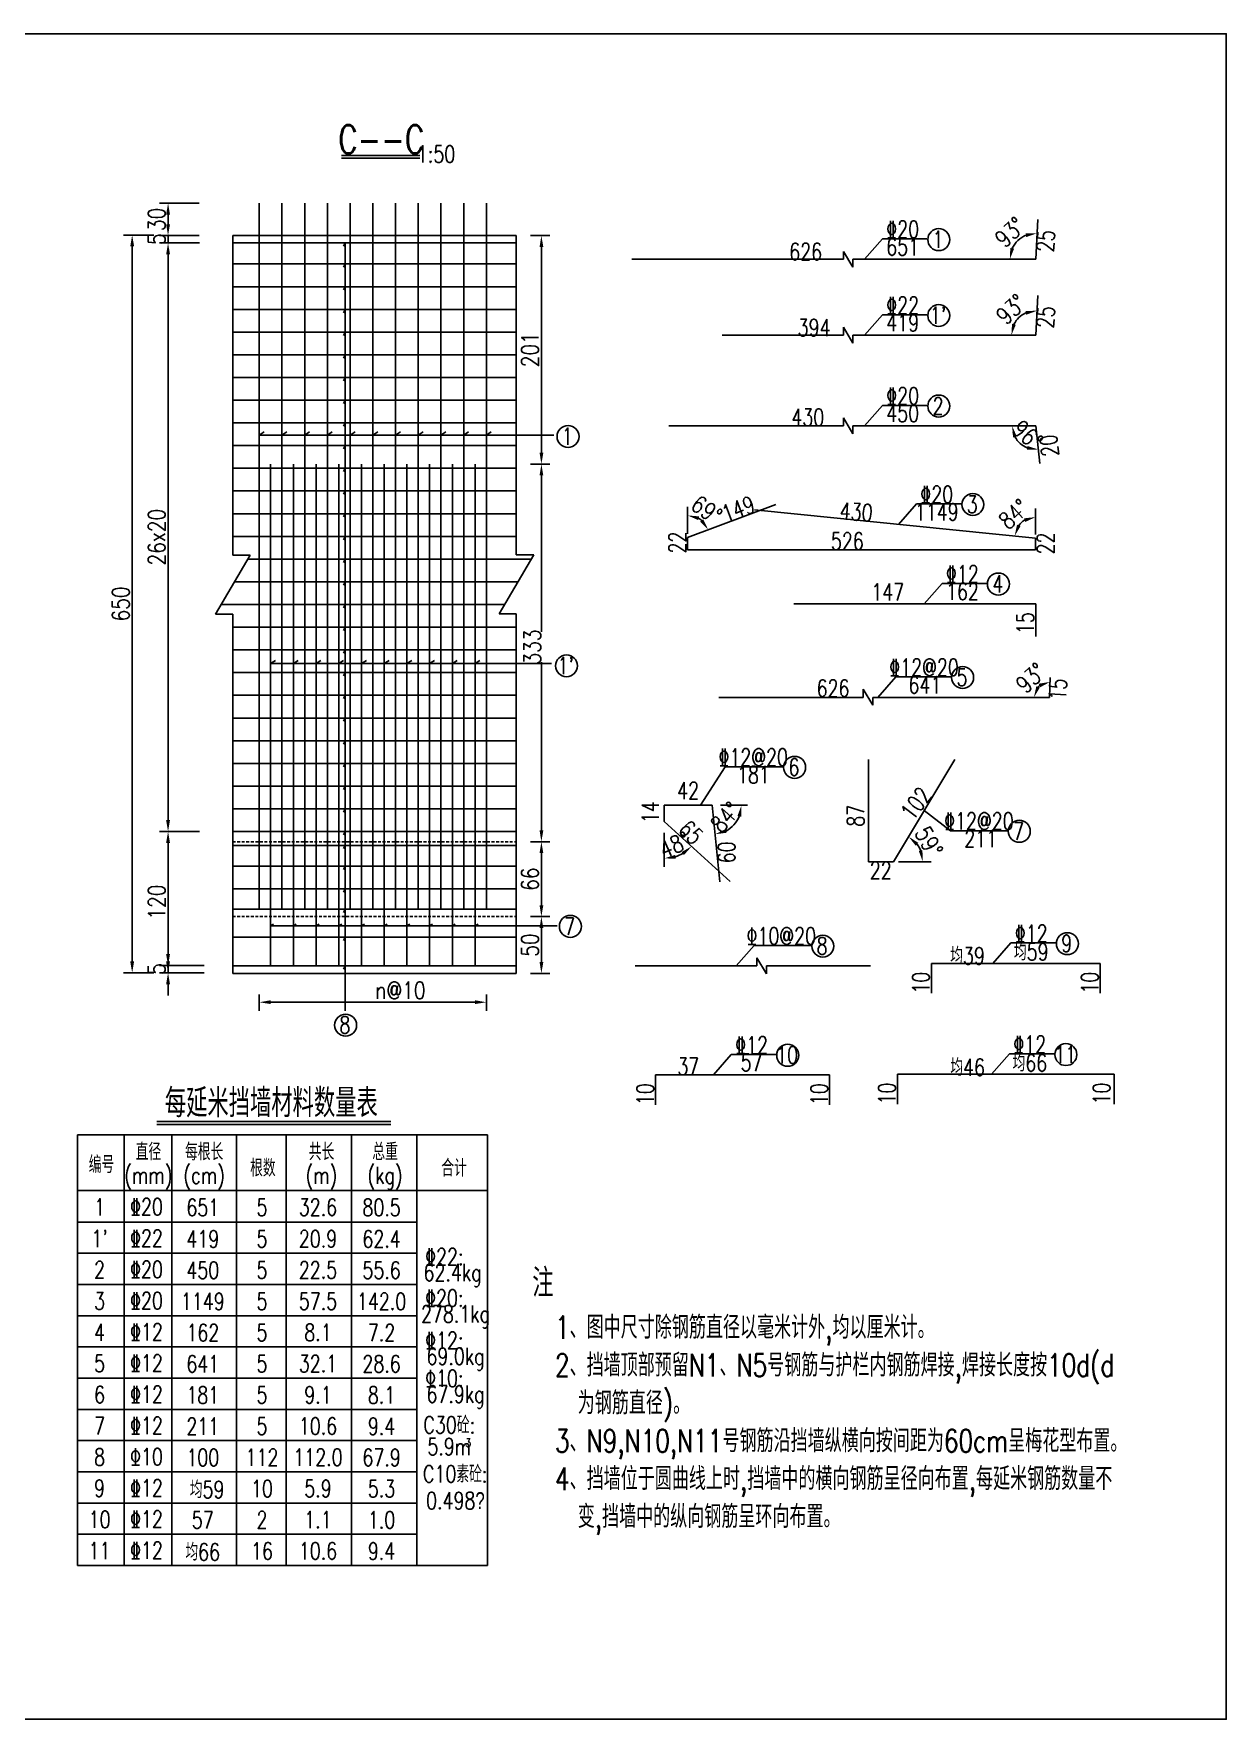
# Model space of a CAD drawing. Header units: millimetres. Extents: x 2923 to 12523, y -1268 to 4624.
# Drawn here: x 6473 to 7523, y -10 to 1475 of the extents above; entities that cross this region are included whole.
import ezdxf
from ezdxf.enums import TextEntityAlignment as Align

# ---------------------------------------------------------------- set-up
doc = ezdxf.new("R2010")
doc.units = ezdxf.units.MM
doc.linetypes.add('DASHED', pattern=[4, 2.5, -1.5])
for name, color, linetype in [('lk', 7, 'Continuous'), ('文字', 7, 'Continuous'), ('标注', 4, 'Continuous'), ('钢筋', 6, 'Continuous')]:
    doc.layers.add(name, color=color, linetype=linetype)
doc.styles.add('XGhz', font='simplex1.shx', dxfattribs={"width": 0.8, "bigfont": 'hztxt.shx'})
doc.styles.add('XGsz', font='simplex1.shx', dxfattribs={"width": 0.8, "bigfont": 'hztxt.shx'})
doc.styles.add('数字', font='simplex1.shx', dxfattribs={"width": 0.8, "bigfont": 'hztxt.shx'})
doc.styles.add('汉字', font='simplex1.shx', dxfattribs={"width": 0.8, "bigfont": 'hztxt.shx'})
doc.styles.add('钢筋', font='simplex1.shx', dxfattribs={"width": 0.8, "height": 2.2, "bigfont": 'hztxt.shx'})
doc.dimstyles.new('STANDARD50', dxfattribs={"dimscale": 5, "dimtxt": 3, "dimasz": 2, "dimexe": 1.5, "dimexo": 2.5, "dimgap": 0.5, "dimtad": 1, "dimdec": 0, "dimrnd": 0.1, "dimzin": 0, "dimdsep": 46, "dimtxsty": 'XGsz', "dimcen": 0.09, "dimdle": 1, "dimclrd": 256, "dimclre": 256, "dimclrt": 256, "dimadec": 0, "dimazin": 0, "dimtfac": 1, "dimtdec": 0, "dimtix": 1, "dimtmove": 2, "dimatfit": 3, "dimfxl": 0, "dimtolj": 1, "dimtzin": 0, "dimlwd": -1, "dimlwe": -1, "dimarcsym": 0})

# ---------------------------------------------------------------- blocks, each defined once
blk = doc.blocks.new('*D44')
at = {"layer": 'DEFPOINTS', "color": 0}
for p in [(6671.8, 640.5), (6871.8, 640.5), (6871.8, 621.3)]:
    blk.add_point(p, dxfattribs=at)
at = {"layer": '文字'}
for p, q in [((6671.8, 628), (6671.8, 613.8)), ((6871.8, 628), (6871.8, 613.8)), ((6681.8, 621.3), (6861.8, 621.3))]:
    blk.add_line(p, q, dxfattribs=at)
for points in [[(6681.8, 623), (6681.8, 619.7), (6671.8, 621.3)], [(6861.8, 623), (6861.8, 619.7), (6871.8, 621.3)]]:
    blk.add_solid(points, dxfattribs=at)
at = {"layer": '文字', "insert": (6796.1, 631.8), "char_height": 15, "attachment_point": 5, "style": 'XGsz'}
blk.add_mtext('\\A1;n@10', dxfattribs=at)
blk = doc.blocks.new('*D83')
at = {"layer": 'DEFPOINTS', "color": 0}
for p in [(6559.9, 1297.2), (6591.5, 1297.2), (6591.5, 647.2)]:
    blk.add_point(p, dxfattribs=at)
at = {"layer": '标注'}
for p, q in [((6579, 1297.2), (6552.4, 1297.2)), ((6559.9, 657.2), (6559.9, 1287.2)), ((6579, 647.2), (6552.4, 647.2))]:
    blk.add_line(p, q, dxfattribs=at)
for points in [[(6558.2, 1287.2), (6561.6, 1287.2), (6559.9, 1297.2)], [(6558.2, 657.2), (6561.6, 657.2), (6559.9, 647.2)]]:
    blk.add_solid(points, dxfattribs=at)
at = {"layer": '标注', "insert": (6549.9, 972.2), "char_height": 15, "attachment_point": 5, "rotation": 90, "style": 'XGsz'}
blk.add_mtext('\\A1;650', dxfattribs=at)
blk = doc.blocks.new('*D84')
at = {"layer": 'DEFPOINTS', "color": 0}
for p in [(7032.3, 1129.1), (7355.6, 1129.1), (7355.6, 1129.1), (7337.9, 1118), (7359, 1096)]:
    blk.add_point(p, dxfattribs=at)
at = {"layer": '文字'}
blk.add_arc((7355.6, 1129.1), 20.8, 207.753, 248.247, dxfattribs=at)
for points in [[(7335.5, 1118.9), (7338.7, 1119.7), (7334.7, 1129.1)], [(7348.1, 1111.3), (7347.6, 1108), (7357.8, 1108.3)]]:
    blk.add_solid(points, dxfattribs=at)
at = {"layer": '文字', "insert": (7348.3, 1121), "char_height": 15, "attachment_point": 5, "rotation": 318, "style": 'XGsz'}
blk.add_mtext('\\A1;96°', dxfattribs=at)
blk = doc.blocks.new('*D85')
at = {"layer": 'DEFPOINTS', "color": 0}
for p in [(7107.8, 1055), (7346.6, 1046.5), (7355.3, 1030.2), (7355.3, 1030.2), (7355.3, 1020)]:
    blk.add_point(p, dxfattribs=at)
at = {"layer": '文字'}
blk.add_line((7355.3, 1042.7), (7355.3, 1056.2), dxfattribs=at)
blk.add_arc((7355.3, 1030.2), 18.5, 121.4088, 142.8806, dxfattribs=at)
for points in [[(7342.1, 1040.8), (7339, 1042), (7336.9, 1032.1)], [(7345.2, 1047.6), (7346.1, 1044.4), (7355.3, 1048.7)]]:
    blk.add_solid(points, dxfattribs=at)
at = {"layer": '文字', "insert": (7336.2, 1051.3), "char_height": 15, "attachment_point": 5, "rotation": 42.1447, "style": 'XGsz'}
blk.add_mtext('\\A1;84°', dxfattribs=at)
blk = doc.blocks.new('*D86')
at = {"layer": 'DEFPOINTS', "color": 0}
for p in [(7357.3, 1310.9), (7344.7, 1296.1), (6999.9, 1275.8), (7314.1, 1275.8), (7355.6, 1275.8)]:
    blk.add_point(p, dxfattribs=at)
at = {"layer": '文字'}
blk.add_line((7326.6, 1275.8), (7340.1, 1275.8), dxfattribs=at)
blk.add_arc((7355.6, 1275.8), 23, 112.2579, 154.8762, dxfattribs=at)
for points in [[(7346.6, 1298.7), (7347.1, 1295.4), (7356.7, 1298.8)], [(7336.4, 1285.2), (7333.1, 1285.9), (7332.6, 1275.8)]]:
    blk.add_solid(points, dxfattribs=at)
at = {"layer": '文字', "insert": (7332.8, 1299.7), "char_height": 15, "attachment_point": 5, "rotation": 43.567, "style": 'XGsz'}
blk.add_mtext('\\A1;93°', dxfattribs=at)
blk = doc.blocks.new('*D87')
at = {"layer": 'DEFPOINTS', "color": 0}
for p in [(7357.3, 1244), (7345.4, 1227.9), (7079.4, 1208.9), (7313.3, 1208.9), (7355.6, 1208.9)]:
    blk.add_point(p, dxfattribs=at)
at = {"layer": '文字'}
blk.add_line((7325.8, 1208.9), (7341.5, 1208.9), dxfattribs=at)
blk.add_arc((7355.6, 1208.9), 21.6, 113.8742, 153.2599, dxfattribs=at)
for points in [[(7337.9, 1218.2), (7334.6, 1219), (7334, 1208.9)], [(7346.5, 1230.3), (7347.1, 1227), (7356.7, 1230.5)]]:
    blk.add_solid(points, dxfattribs=at)
at = {"layer": '文字', "insert": (7333.8, 1231.8), "char_height": 15, "attachment_point": 5, "rotation": 43.567, "style": 'XGsz'}
blk.add_mtext('\\A1;93°', dxfattribs=at)
blk = doc.blocks.new('*D88')
at = {"layer": 'DEFPOINTS', "color": 0}
for p in [(7368.3, 907.5), (7361.1, 901.9), (7076.4, 889.9), (7329.2, 889.9), (7367.5, 889.9)]:
    blk.add_point(p, dxfattribs=at)
at = {"layer": '文字'}
blk.add_line((7341.7, 889.9), (7361.4, 889.9), dxfattribs=at)
blk.add_arc((7367.5, 889.9), 13.6, 130.258, 136.8761, dxfattribs=at)
for points in [[(7359.1, 898.6), (7356, 899.8), (7353.9, 889.9)], [(7358.1, 901.9), (7359.2, 898.7), (7368.1, 903.5)]]:
    blk.add_solid(points, dxfattribs=at)
at = {"layer": '文字', "insert": (7351.2, 907), "char_height": 15, "attachment_point": 5, "rotation": 43.567, "style": 'XGsz'}
blk.add_mtext('\\A1;93°', dxfattribs=at)
blk = doc.blocks.new('*D89')
at = {"layer": 'DEFPOINTS', "color": 0}
for p in [(7126.6, 1059.9), (7063, 1044.2), (7048.9, 1030.8), (7048.9, 1030.8), (7048.9, 1020)]:
    blk.add_point(p, dxfattribs=at)
at = {"layer": '文字'}
blk.add_line((7048.9, 1043.3), (7048.9, 1057.7), dxfattribs=at)
blk.add_arc((7048.9, 1030.8), 19.5, 50.3363, 60.2428, dxfattribs=at)
for points in [[(7058.2, 1046.1), (7059, 1049.3), (7048.9, 1050.2)], [(7062.7, 1046.7), (7060, 1044.8), (7067.1, 1037.6)]]:
    blk.add_solid(points, dxfattribs=at)
at = {"layer": '文字', "insert": (7065.7, 1055), "char_height": 15, "attachment_point": 5, "rotation": 325.2895, "style": 'XGsz'}
blk.add_mtext('\\A1;69°', dxfattribs=at)
blk = doc.blocks.new('*D90')
at = {"layer": 'DEFPOINTS', "color": 0}
for p in [(7284.3, 835.1), (7208.1, 745.1), (7230.3, 745.1), (7230.3, 745.1), (7254.5, 753.7)]:
    blk.add_point(p, dxfattribs=at)
at = {"layer": '文字'}
blk.add_line((7242.8, 745.1), (7263.5, 745.1), dxfattribs=at)
blk.add_arc((7230.3, 745.1), 25.8, 22.3847, 36.6516, dxfattribs=at)
for points in [[(7249.8, 759.2), (7252.1, 761.7), (7243.5, 767.2)], [(7255.7, 755.2), (7252.5, 754.6), (7256, 745.1)]]:
    blk.add_solid(points, dxfattribs=at)
at = {"layer": '文字', "insert": (7261.4, 762.7), "char_height": 15, "attachment_point": 5, "rotation": 299.5181, "style": 'XGsz'}
blk.add_mtext('\\A1;59°', dxfattribs=at)
blk = doc.blocks.new('*D235')
at = {"layer": 'DEFPOINTS', "color": 0}
for p in [(6631.7, 1290.2), (6591.5, 771.7), (6631.7, 771.7)]:
    blk.add_point(p, dxfattribs=at)
at = {"layer": '标注'}
for p, q in [((6619.2, 1290.2), (6584, 1290.2)), ((6591.5, 1280.2), (6591.5, 781.7)), ((6619.2, 771.7), (6584, 771.7))]:
    blk.add_line(p, q, dxfattribs=at)
for points in [[(6589.8, 1280.2), (6593.2, 1280.2), (6591.5, 1290.2)], [(6589.8, 781.7), (6593.2, 781.7), (6591.5, 771.7)]]:
    blk.add_solid(points, dxfattribs=at)
at = {"layer": '标注', "insert": (6581.5, 1031), "char_height": 15, "attachment_point": 5, "rotation": 90, "style": 'XGsz'}
blk.add_mtext('\\A1;26x20', dxfattribs=at)
blk = doc.blocks.new('*D236')
at = {"layer": 'DEFPOINTS', "color": 0}
for p in [(6591.5, 771.7), (6631.7, 771.7), (6635.9, 647.2)]:
    blk.add_point(p, dxfattribs=at)
at = {"layer": '标注'}
for p, q in [((6619.2, 771.7), (6584, 771.7)), ((6591.5, 657.2), (6591.5, 761.7)), ((6623.4, 647.2), (6584, 647.2))]:
    blk.add_line(p, q, dxfattribs=at)
for points in [[(6589.8, 761.7), (6593.2, 761.7), (6591.5, 771.7)], [(6589.8, 657.2), (6593.2, 657.2), (6591.5, 647.2)]]:
    blk.add_solid(points, dxfattribs=at)
at = {"layer": '标注', "insert": (6581.5, 709.5), "char_height": 15, "attachment_point": 5, "rotation": 90, "style": 'XGsz'}
blk.add_mtext('\\A1;120', dxfattribs=at)
blk = doc.blocks.new('*D232')
at = {"layer": 'DEFPOINTS', "color": 0}
for p in [(6591.5, 653.7), (6635.9, 653.7), (6635.9, 647.2)]:
    blk.add_point(p, dxfattribs=at)
at = {"layer": '标注'}
for p, q in [((6591.5, 663.7), (6591.5, 673.7)), ((6623.4, 653.7), (6584, 653.7)), ((6591.5, 647.2), (6591.5, 653.7)), ((6623.4, 647.2), (6584, 647.2)), ((6591.5, 637.2), (6591.5, 627.2))]:
    blk.add_line(p, q, dxfattribs=at)
for points in [[(6589.8, 663.7), (6593.2, 663.7), (6591.5, 653.7)], [(6589.8, 637.2), (6593.2, 637.2), (6591.5, 647.2)]]:
    blk.add_solid(points, dxfattribs=at)
at = {"layer": '标注', "insert": (6581.5, 650.5), "char_height": 15, "attachment_point": 5, "rotation": 90, "style": 'XGsz'}
blk.add_mtext('\\A1;5', dxfattribs=at)
blk = doc.blocks.new('*D234')
at = {"layer": 'DEFPOINTS', "color": 0}
for p in [(6631.5, 1296.7), (6591.5, 1290.2), (6631.7, 1290.2)]:
    blk.add_point(p, dxfattribs=at)
at = {"layer": '标注'}
for p, q in [((6591.5, 1306.7), (6591.5, 1316.7)), ((6619, 1296.7), (6584, 1296.7)), ((6591.5, 1296.7), (6591.5, 1290.2)), ((6619.2, 1290.2), (6584, 1290.2)), ((6591.5, 1280.2), (6591.5, 1270.2))]:
    blk.add_line(p, q, dxfattribs=at)
for points in [[(6589.8, 1306.7), (6593.2, 1306.7), (6591.5, 1296.7)], [(6589.8, 1280.2), (6593.2, 1280.2), (6591.5, 1290.2)]]:
    blk.add_solid(points, dxfattribs=at)
at = {"layer": '标注', "insert": (6581.5, 1293.5), "char_height": 15, "attachment_point": 5, "rotation": 90, "style": 'XGsz'}
blk.add_mtext('\\A1;5', dxfattribs=at)
blk = doc.blocks.new('*D233')
at = {"layer": 'DEFPOINTS', "color": 0}
for p in [(6631.5, 1325.2), (6591.5, 1296.7), (6631.5, 1296.7)]:
    blk.add_point(p, dxfattribs=at)
at = {"layer": '标注'}
for p, q in [((6619, 1325.2), (6584, 1325.2)), ((6591.5, 1315.2), (6591.5, 1306.7)), ((6619, 1296.7), (6584, 1296.7))]:
    blk.add_line(p, q, dxfattribs=at)
for points in [[(6589.8, 1315.2), (6593.2, 1315.2), (6591.5, 1325.2)], [(6589.8, 1306.7), (6593.2, 1306.7), (6591.5, 1296.7)]]:
    blk.add_solid(points, dxfattribs=at)
at = {"layer": '标注', "insert": (6581.5, 1311), "char_height": 15, "attachment_point": 5, "rotation": 90, "style": 'XGsz'}
blk.add_mtext('\\A1;30', dxfattribs=at)
blk = doc.blocks.new('*D311')
at = {"layer": 'DEFPOINTS', "color": 0}
for p in [(7070.7, 794.8), (7077.9, 794.8), (7101.6, 794.8), (7085, 773.5), (7077.4, 727.3)]:
    blk.add_point(p, dxfattribs=at)
at = {"layer": '文字'}
blk.add_arc((7070.7, 794.8), 25.7, 298.1495, 337.5611, dxfattribs=at)
for points in [[(7092.8, 785.3), (7096.1, 784.7), (7096.4, 794.8)], [(7083.3, 770.6), (7082.3, 773.8), (7073.2, 769.3)]]:
    blk.add_solid(points, dxfattribs=at)
at = {"layer": '文字', "insert": (7082.3, 784.3), "char_height": 15, "attachment_point": 5, "rotation": 47.8553, "style": 'XGsz'}
blk.add_mtext('\\A1;84°', dxfattribs=at)
blk = doc.blocks.new('*D312')
at = {"layer": 'DEFPOINTS', "color": 0}
for p in [(7028.3, 780.6), (7028.3, 770.6), (7037.3, 749.2), (7028.3, 740.5), (7086.5, 727.6)]:
    blk.add_point(p, dxfattribs=at)
at = {"layer": '文字'}
blk.add_arc((7028.3, 780.6), 32.6, 287.6236, 300.0528, dxfattribs=at)
for points in [[(7043.6, 753.6), (7045.7, 751), (7052.5, 758.6)], [(7038.5, 747.8), (7038, 751.1), (7028.3, 748)]]:
    blk.add_solid(points, dxfattribs=at)
at = {"layer": '文字', "insert": (7037.5, 759.9), "char_height": 15, "attachment_point": 5, "rotation": 23.8382, "style": 'XGsz'}
blk.add_mtext('\\A1;48°', dxfattribs=at)
blk = doc.blocks.new('*D346')
at = {"layer": 'DEFPOINTS', "color": 0}
for p in [(6898.1, 1095.4), (6898, 762.7), (6920.2, 762.7)]:
    blk.add_point(p, dxfattribs=at)
at = {"layer": '标注'}
for p, q in [((6910.6, 1095.4), (6927.7, 1095.4)), ((6920.2, 1085.4), (6920.2, 947.5)), ((6920.2, 772.7), (6920.2, 920.9)), ((6910.5, 762.7), (6927.7, 762.7))]:
    blk.add_line(p, q, dxfattribs=at)
for points in [[(6918.6, 1085.4), (6921.9, 1085.4), (6920.2, 1095.4)], [(6918.6, 772.7), (6921.9, 772.7), (6920.2, 762.7)]]:
    blk.add_solid(points, dxfattribs=at)
at = {"layer": '标注', "insert": (6912.2, 934.2), "char_height": 15, "attachment_point": 5, "rotation": 90, "style": 'XGsz'}
blk.add_mtext('\\A1;333', dxfattribs=at)
blk = doc.blocks.new('*D347')
at = {"layer": 'DEFPOINTS', "color": 0}
for p in [(6898, 1296.7), (6898.1, 1095.4), (6920.2, 1095.4)]:
    blk.add_point(p, dxfattribs=at)
at = {"layer": '标注'}
for p, q in [((6910.5, 1296.7), (6927.7, 1296.7)), ((6920.2, 1286.7), (6920.2, 1105.4)), ((6910.6, 1095.4), (6927.7, 1095.4))]:
    blk.add_line(p, q, dxfattribs=at)
for points in [[(6918.6, 1286.7), (6921.9, 1286.7), (6920.2, 1296.7)], [(6918.6, 1105.4), (6921.9, 1105.4), (6920.2, 1095.4)]]:
    blk.add_solid(points, dxfattribs=at)
at = {"layer": '标注', "insert": (6910.2, 1196.1), "char_height": 15, "attachment_point": 5, "rotation": 90, "style": 'XGsz'}
blk.add_mtext('\\A1;201', dxfattribs=at)
blk = doc.blocks.new('*D358')
at = {"layer": 'DEFPOINTS', "color": 0}
for p in [(6898, 762.7), (6898, 696.7), (6920.2, 696.7)]:
    blk.add_point(p, dxfattribs=at)
at = {"layer": '标注'}
for p, q in [((6910.5, 762.7), (6927.7, 762.7)), ((6920.2, 752.7), (6920.2, 706.7)), ((6910.5, 696.7), (6927.7, 696.7))]:
    blk.add_line(p, q, dxfattribs=at)
for points in [[(6918.6, 752.7), (6921.9, 752.7), (6920.2, 762.7)], [(6918.6, 706.7), (6921.9, 706.7), (6920.2, 696.7)]]:
    blk.add_solid(points, dxfattribs=at)
at = {"layer": '标注', "insert": (6910.2, 729.7), "char_height": 15, "attachment_point": 5, "rotation": 90, "style": 'XGsz'}
blk.add_mtext('\\A1;66', dxfattribs=at)
blk = doc.blocks.new('*D359')
at = {"layer": 'DEFPOINTS', "color": 0}
for p in [(6898, 696.7), (6898, 646.7), (6920.2, 646.7)]:
    blk.add_point(p, dxfattribs=at)
at = {"layer": '标注'}
for p, q in [((6910.5, 696.7), (6927.7, 696.7)), ((6920.2, 686.7), (6920.2, 656.7)), ((6910.5, 646.7), (6927.7, 646.7))]:
    blk.add_line(p, q, dxfattribs=at)
for points in [[(6918.6, 686.7), (6921.9, 686.7), (6920.2, 696.7)], [(6918.6, 656.7), (6921.9, 656.7), (6920.2, 646.7)]]:
    blk.add_solid(points, dxfattribs=at)
at = {"layer": '标注', "insert": (6910.2, 671.7), "char_height": 15, "attachment_point": 5, "rotation": 90, "style": 'XGsz'}
blk.add_mtext('\\A1;50', dxfattribs=at)

msp = doc.modelspace()

# ---------------------------------------------------------------- linework, layer by layer
at = {"layer": 'DEFPOINTS'}
msp.add_lwpolyline([(5423.2, 1474.6), (7523.2, 1474.6), (7523.2, -10.4), (5423.2, -10.4), (5423.2, 1474.6)], dxfattribs=at)
at = {"layer": 'lk'}
for p, q in [((6648.4, 1296.7), (6898, 1296.7)), ((6648.4, 1296.7), (6648.4, 1015.3)), ((6898, 1296.7), (6898, 1015.5)), ((6648.4, 1087.2), (6648.4, 1015.3)), ((6898, 1087.2), (6898, 1015.5)), ((6663.8, 1015.3), (6633.3, 963.2)), ((6648.4, 1015.3), (6663.8, 1015.3)), ((6913.5, 1015.5), (6883, 963.4)), ((6898, 1015.5), (6913.5, 1015.5)), ((6633.3, 963.2), (6648.4, 963.2)), ((6648.4, 963.2), (6648.4, 646.7)), ((6883, 963.4), (6898, 963.4)), ((6898, 963.4), (6898, 646.7)), ((6648.4, 646.7), (6898, 646.7))]:
    msp.add_line(p, q, dxfattribs=at)
at = {"layer": 'lk', "linetype": 'DASHED'}
for p, q in [((6648.4, 762.7), (6898, 762.7)), ((6648.4, 696.7), (6898, 696.7))]:
    msp.add_line(p, q, dxfattribs=at)
at = {"layer": '文字'}
for p, q in [((7048.9, 1043.3), (7048.9, 1033.9)), ((7355.3, 1042.7), (7355.3, 1033.3)), ((7077.9, 794.8), (7101.6, 794.8)), ((7028.3, 770.6), (7028.3, 740.5)), ((7242.8, 745.1), (7234.6, 745.1)), ((6681.8, 688.5), (6684.4, 690.1)), ((6681.8, 688.5), (6934, 688.5)), ((6701.8, 688.5), (6704.4, 690.1)), ((6721.8, 688.5), (6724.4, 690.1)), ((6741.8, 688.5), (6744.4, 690.1)), ((6761.8, 688.5), (6764.4, 690.1)), ((6781.8, 688.5), (6784.4, 690.1)), ((6801.8, 688.5), (6804.4, 690.1)), ((6821.8, 688.5), (6824.4, 690.1)), ((6841.8, 688.5), (6844.4, 690.1)), ((6861.8, 688.5), (6864.4, 690.1)), ((6511.7, 345.1), (6810.6, 345.1))]:
    msp.add_line(p, q, dxfattribs=at)
at = {"layer": '标注'}
for p, q in [((6744.1, 1364.9), (6813.1, 1364.9)), ((7204.6, 1275.8), (7220.4, 1293.8)), ((7220.4, 1293.8), (7259.7, 1293.8)), ((6747.5, 1290.2), (6745.9, 1287.3)), ((6747.5, 1290.2), (6747.5, 613.6)), ((7186.2, 1282.8), (7194.5, 1268.8)), ((7186.2, 1275.8), (7186.2, 1282.8)), ((6747.5, 1271.7), (6745.9, 1268.8)), ((7194.5, 1268.8), (7194.5, 1275.8)), ((6747.5, 1251.7), (6745.9, 1248.8)), ((6747.5, 1231.7), (6745.9, 1228.8)), ((7204.6, 1208.9), (7220.4, 1226.9)), ((7220.4, 1226.9), (7259.7, 1226.9)), ((6747.5, 1211.7), (6745.9, 1208.8)), ((7186.2, 1215.9), (7194.5, 1201.8)), ((7186.2, 1208.9), (7186.2, 1215.9)), ((7194.5, 1201.8), (7194.5, 1208.9)), ((6747.5, 1191.7), (6745.9, 1188.8)), ((6747.5, 1171.7), (6745.9, 1168.8)), ((6747.5, 1151.7), (6745.9, 1148.8)), ((7204.6, 1129.1), (7220.4, 1147.1)), ((7220.4, 1147.1), (7259.7, 1147.1)), ((6747.5, 1131.7), (6745.9, 1128.8)), ((7186.2, 1129.1), (7186.2, 1136.1)), ((7186.2, 1136.1), (7194.5, 1122)), ((7194.5, 1122), (7194.5, 1129.1)), ((6671.8, 1120.9), (6676.1, 1123.8)), ((6671.8, 1120.9), (6931.3, 1120.9)), ((6691.8, 1120.9), (6696.1, 1123.8)), ((6711.8, 1120.9), (6716.1, 1123.8)), ((6731.8, 1120.9), (6736.1, 1123.8)), ((6751.8, 1120.9), (6756.1, 1123.8)), ((6771.8, 1120.9), (6776.1, 1123.8)), ((6791.8, 1120.9), (6796.1, 1123.8)), ((6811.8, 1120.9), (6816.1, 1123.8)), ((6831.8, 1120.9), (6836.1, 1123.8)), ((6851.8, 1120.9), (6856.1, 1123.8)), ((6871.8, 1120.9), (6876.1, 1123.8)), ((6747.5, 1111.7), (6745.9, 1108.8)), ((6747.5, 1091.7), (6745.9, 1088.8)), ((6747.5, 1071.7), (6745.9, 1068.8)), ((7234.6, 1042.3), (7250.4, 1060.3)), ((7250.4, 1060.3), (7289.7, 1060.3)), ((6747.5, 1051.7), (6745.9, 1048.8)), ((6747.5, 1031.7), (6745.9, 1028.8)), ((6747.5, 1011.7), (6745.9, 1008.8)), ((6747.5, 991.7), (6745.9, 988.8)), ((7257.2, 972.3), (7273, 990.3)), ((7273, 990.3), (7312.3, 990.3)), ((6747.5, 971.7), (6745.9, 968.8)), ((6747.5, 951.7), (6745.9, 948.8)), ((6681.8, 919.6), (6686.1, 922.5)), ((6701.8, 919.6), (6706.1, 922.5)), ((6721.8, 919.6), (6726.1, 922.5)), ((6741.8, 919.6), (6746.1, 922.5)), ((6747.5, 931.7), (6745.9, 928.8)), ((6761.8, 919.6), (6766.1, 922.5)), ((6781.8, 919.6), (6786.1, 922.5)), ((6801.8, 919.6), (6806.1, 922.5)), ((6821.8, 919.6), (6826.1, 922.5)), ((6841.8, 919.6), (6846.1, 922.5)), ((6861.8, 919.6), (6866.1, 922.5)), ((6681.8, 919.6), (6929.1, 919.6)), ((6747.5, 911.7), (6745.9, 908.8)), ((7216.5, 889.9), (7232.3, 907.9)), ((7232.3, 907.9), (7280.7, 907.9)), ((6747.5, 891.7), (6745.9, 888.8)), ((7203.6, 897), (7211.9, 882.9)), ((7203.6, 889.9), (7203.6, 897)), ((7211.9, 882.9), (7211.9, 889.9)), ((6747.5, 871.7), (6745.9, 868.8)), ((6747.5, 851.7), (6745.9, 848.8)), ((6747.5, 831.7), (6745.9, 828.8)), ((7060.3, 794.8), (7081.9, 828.8)), ((7081.9, 828.8), (7132.9, 828.8)), ((6747.5, 811.7), (6745.9, 808.8)), ((6747.5, 791.7), (6745.9, 788.8)), ((7257.3, 790.1), (7280.5, 772.4)), ((7280.5, 772.4), (7330.6, 772.4)), ((6747.5, 771.7), (6745.9, 768.8)), ((6747.5, 759.5), (6745.9, 756.6)), ((6747.5, 741.3), (6745.9, 738.3)), ((6747.5, 721.3), (6745.9, 718.3)), ((6747.5, 703.2), (6745.9, 700.3)), ((6747.5, 678.5), (6745.9, 675.6)), ((7091.7, 653.3), (7107.5, 671.3)), ((7107.5, 671.3), (7157.6, 671.3)), ((7317.8, 655.5), (7333.6, 673.5)), ((7333.6, 673.5), (7372.9, 673.5)), ((7110, 653.3), (7110, 660.3)), ((7110, 660.3), (7118.3, 646.3)), ((6747.5, 653.3), (6745.9, 650.4)), ((7118.3, 646.3), (7118.3, 653.3)), ((7071.6, 557.2), (7087.4, 575.2)), ((7087.4, 575.2), (7126.7, 575.2)), ((7316.6, 557.8), (7332.4, 575.8)), ((7332.4, 575.8), (7371.7, 575.8)), ((6581.7, 513.6), (6787.7, 513.6)), ((6552.9, 504.6), (6552.9, 125.1)), ((6594.8, 504.6), (6594.8, 125.1)), ((6651.8, 504.6), (6651.8, 125.1)), ((6695.4, 504.6), (6695.4, 125.1)), ((6753, 504.6), (6753, 125.1)), ((6810.6, 504.6), (6810.6, 125.1)), ((6511.7, 455.4), (6872.7, 455.4)), ((6511.7, 427.6), (6810.6, 427.6)), ((6511.7, 400.1), (6810.6, 400.1)), ((6511.7, 372.6), (6810.6, 372.6)), ((6511.7, 317.6), (6810.6, 317.6)), ((6511.7, 290.1), (6810.6, 290.1)), ((6511.7, 262.6), (6810.6, 262.6)), ((6511.7, 235.1), (6810.6, 235.1)), ((6511.7, 207.6), (6810.6, 207.6)), ((6511.7, 180.1), (6810.6, 180.1)), ((6511.7, 152.6), (6810.6, 152.6))]:
    msp.add_line(p, q, dxfattribs=at)
for centre in [(7270.1, 1293.2), (7270.1, 1226.3), (7270.1, 1146.5), (6943.7, 1119.7), (7300.1, 1059.8), (7322.6, 989.7), (6942.3, 917.7), (7291.1, 907.4), (7143.2, 828.2), (7341, 771.9), (6945.7, 688.1), (7168, 670.7), (7383.3, 672.9), (6747.8, 601.1), (7137.1, 574.6), (7382, 575.2)]:
    msp.add_circle(centre, 9.68, dxfattribs=at)
at = {"layer": '钢筋'}
for p, q in [((6744.1, 1367.4), (6813.1, 1367.4)), ((6671.8, 1325.2), (6671.8, 703.2)), ((6691.8, 1325.2), (6691.8, 703.2)), ((6711.8, 1325.2), (6711.8, 703.2)), ((6731.8, 1325.2), (6731.8, 703.2)), ((6751.8, 1325.2), (6751.8, 703.2)), ((6771.8, 1325.2), (6771.8, 703.2)), ((6791.8, 1325.2), (6791.8, 703.2)), ((6811.8, 1325.2), (6811.8, 703.2)), ((6831.8, 1325.2), (6831.8, 703.2)), ((6851.8, 1325.2), (6851.8, 703.2)), ((6871.8, 1325.2), (6871.8, 703.2)), ((7357.3, 1310.9), (7355.6, 1275.8)), ((6648.4, 1290.2), (6898, 1290.2)), ((6648.4, 1271.7), (6898, 1271.7)), ((6999.9, 1275.8), (7186.2, 1275.8)), ((7194.5, 1275.8), (7355.6, 1275.8)), ((6648.4, 1251.7), (6898, 1251.7)), ((7357.3, 1244), (7355.6, 1208.9)), ((6648.4, 1231.7), (6898, 1231.7)), ((6648.4, 1211.7), (6898, 1211.7)), ((7079.4, 1208.9), (7186.2, 1208.9)), ((7194.5, 1208.9), (7355.6, 1208.9)), ((6648.4, 1191.7), (6898, 1191.7)), ((6648.4, 1171.7), (6898, 1171.7)), ((6648.4, 1151.7), (6898, 1151.7)), ((6648.4, 1131.7), (6898, 1131.7)), ((7032.3, 1129.1), (7186.2, 1129.1)), ((7194.5, 1129.1), (7355.6, 1129.1)), ((7359, 1096), (7355.6, 1129.1)), ((6648.4, 1111.7), (6898, 1111.7)), ((6648.4, 1091.7), (6898, 1091.7)), ((6681.8, 1095.4), (6681.8, 653.3)), ((6701.8, 1095.4), (6701.8, 653.3)), ((6721.8, 1095.4), (6721.8, 653.3)), ((6741.8, 1095.4), (6741.8, 653.3)), ((6761.8, 1095.4), (6761.8, 653.3)), ((6781.8, 1095.4), (6781.8, 653.3)), ((6801.8, 1095.4), (6801.8, 653.3)), ((6821.8, 1095.4), (6821.8, 653.3)), ((6841.8, 1095.4), (6841.8, 653.3)), ((6861.8, 1095.4), (6861.8, 653.3)), ((6648.4, 1071.7), (6898, 1071.7)), ((7048.9, 1030.8), (7126.6, 1059.9)), ((7107.8, 1055), (7355.3, 1030.2)), ((6648.4, 1051.7), (6898, 1051.7)), ((6648.4, 1031.7), (6898, 1031.7)), ((7048.9, 1020), (7048.9, 1030.8)), ((7355.3, 1030.2), (7355.3, 1020)), ((6661.8, 1011.7), (6911.3, 1011.7)), ((7048.9, 1020), (7149.3, 1020)), ((7355.3, 1020), (7147, 1020)), ((6650, 991.7), (6899.6, 991.7)), ((6638.3, 971.7), (6887.9, 971.7)), ((7142.4, 972.3), (7355.6, 972.3)), ((7355.6, 943.4), (7355.6, 972.3)), ((6648.4, 951.7), (6898, 951.7)), ((6648.4, 931.7), (6898, 931.7)), ((6648.4, 911.7), (6898, 911.7)), ((7368.3, 907.5), (7367.5, 889.9)), ((6648.4, 891.7), (6898, 891.7)), ((7076.4, 889.9), (7203.6, 889.9)), ((7211.9, 889.9), (7367.5, 889.9)), ((6648.4, 871.7), (6898, 871.7)), ((6648.4, 851.7), (6898, 851.7)), ((6648.4, 831.7), (6898, 831.7)), ((7208.1, 745.1), (7208.1, 835.1)), ((7284.3, 835.1), (7230.3, 745.1)), ((6648.4, 811.7), (6898, 811.7)), ((6648.4, 791.7), (6898, 791.7)), ((7028.3, 794.8), (7070.7, 794.8)), ((7028.3, 794.8), (7028.3, 780.6)), ((7077.4, 727.3), (7070.7, 794.8)), ((7086.5, 727.6), (7028.3, 780.6)), ((6648.4, 771.7), (6898, 771.7)), ((6648.4, 759.5), (6898, 759.5)), ((7208.1, 745.1), (7230.3, 745.1)), ((6648.4, 741.3), (6898, 741.3)), ((6648.4, 721.3), (6898, 721.3)), ((6648.4, 703.2), (6898, 703.2)), ((6648.4, 678.5), (6898, 678.5)), ((7263.6, 655.5), (7412.3, 655.5)), ((7263.6, 629.3), (7263.6, 655.5)), ((7412.3, 629.3), (7412.3, 655.5)), ((6648.4, 653.3), (6898, 653.3)), ((7002.9, 653.3), (7110, 653.3)), ((7118.3, 653.3), (7209.9, 653.3)), ((7020.8, 557.2), (7174, 557.2)), ((7020.8, 531), (7020.8, 557.2)), ((7174, 531), (7174, 557.2)), ((7233.7, 557.8), (7424.5, 557.8)), ((7233.7, 531.6), (7233.7, 557.8)), ((7424.5, 531.6), (7424.5, 557.8)), ((6581.7, 516.1), (6787.7, 516.1)), ((6511.7, 504.6), (6872.7, 504.6)), ((6511.7, 504.6), (6511.7, 125.1)), ((6872.7, 504.6), (6872.7, 125.1)), ((6511.7, 125.1), (6872.7, 125.1))]:
    msp.add_line(p, q, dxfattribs=at)

# ---------------------------------------------------------------- texts
at = {"layer": '文字', "width": 0.75}
for s, height, style, p in [('C--C', 25, 'XGhz', (6779.2, 1381.4)), ('1:50', 15, '数字', (6827.5, 1368.5)), ('%%13220', 15, '钢筋', (7238.3, 1302.2)), ('651', 15, '数字', (7238.3, 1286.8)), ('1', 15, '数字', (7269.5, 1293.4)), ('626', 15, '数字', (7152.9, 1282.6)), ('%%13222', 15, '钢筋', (7238.3, 1235.3)), ("1'", 15, '数字', (7269.5, 1226.4)), ('394', 15, '数字', (7160.3, 1215.7)), ('419', 15, '数字', (7238.3, 1219.9)), ('%%13220', 15, '钢筋', (7238.3, 1155.5)), ('430', 15, '数字', (7154.8, 1136.6)), ('450', 15, '数字', (7238.3, 1140.1)), ('2', 15, '数字', (7269.5, 1146.6)), ('1', 15, '数字', (6943.1, 1119.8)), ('%%13220', 15, '钢筋', (7268.3, 1068.7)), ('1149', 15, '数字', (7268.3, 1053.3)), ('3', 15, '数字', (7299.5, 1059.9)), ('526', 15, '数字', (7189.6, 1027.5)), ('%%13212', 15, '钢筋', (7290.9, 998.7)), ('4', 15, '数字', (7322.1, 989.9)), ('147', 15, '数字', (7225.2, 982.7)), ('162', 15, '数字', (7290.9, 983.3)), ("1'", 15, '数字', (6941.7, 917.8)), ('%%13212@20', 15, '钢筋', (7257.1, 916.4)), ('641', 15, '数字', (7257.9, 900.9)), ('5', 15, '数字', (7290.5, 907.5)), ('626', 15, '数字', (7177, 897.9)), ('%%13212@20', 15, '钢筋', (7106.7, 837.2)), ('6', 15, '数字', (7142.6, 828.4)), ('181', 15, '数字', (7106.9, 821.8)), ('42', 15, '数字', (7049.4, 807.8)), ('%%13212@20', 15, '钢筋', (7305.4, 780.9)), ('211', 15, '数字', (7307, 765.4)), ('7', 15, '数字', (7340.4, 772)), ('22', 15, '数字', (7219, 737.4)), ('7', 15, '数字', (6945.2, 688.2)), ('%%13110@20', 15, '钢筋', (7131.4, 679.7)), ('%%13212', 15, '钢筋', (7351.5, 681.9)), ('8', 15, '数字', (7167.4, 670.9)), ('均39', 15, '数字', (7295.4, 662.9)), ('均59', 15, '数字', (7351.5, 666.5)), ('9', 15, '数字', (7382.7, 673.1)), ('8', 15, '数字', (6747.2, 601.3)), ('%%13212', 15, '钢筋', (7105.3, 583.6)), ('10', 15, '数字', (7136.5, 574.8)), ('%%13212', 15, '钢筋', (7350.2, 584.2)), ('11', 15, '数字', (7381.5, 575.3)), ('37', 15, '数字', (7049.6, 564.7)), ('57', 15, '数字', (7105.3, 568.2)), ('均46', 15, '数字', (7295.5, 564.8)), ('均66', 15, '数字', (7350.3, 568.6)), ('每延米挡墙材料数量表', 25, '汉字', (6682.4, 533.8)), ('直径', 15, '数字', (6574.2, 490.3)), ('每根长', 15, '数字', (6623.3, 490.3)), ('共长', 15, '数字', (6726.6, 490.3)), ('总重', 15, '数字', (6782.6, 490.3)), ('编号', 15, '数字', (6532.9, 479.1)), ('(mm)', 15, '数字', (6574.2, 467.8)), ('(cm)', 15, '数字', (6623.3, 467.8)), ('根数', 15, '数字', (6675, 476)), ('(m)', 15, '数字', (6726.6, 467.8)), ('(kg)', 15, '数字', (6782.6, 467.8)), ('合计', 15, '数字', (6843.3, 476)), ('1', 15, '数字', (6531.2, 440.8)), ('%%13220', 15, '钢筋', (6572.5, 441.1)), ('651', 15, '数字', (6622.1, 440.5)), ('5', 15, '数字', (6674.2, 440.6)), ('32.6', 15, '数字', (6723.5, 440.7)), ('80.5', 15, '数字', (6779.5, 440.5)), ("1'", 15, '数字', (6531.2, 413.1)), ('%%13222', 15, '钢筋', (6572.5, 413.4)), ('419', 15, '数字', (6622.1, 412.7)), ('5', 15, '数字', (6674.2, 412.8)), ('20.9', 15, '数字', (6723.5, 412.9)), ('62.4', 15, '数字', (6779.5, 412.7)), ('%%13222:', 15, '钢筋', (6834.7, 397.1)), ('2', 15, '数字', (6531.2, 385.6)), ('%%13220', 15, '钢筋', (6572.5, 385.9)), ('450', 15, '数字', (6622.1, 385.2)), ('5', 15, '数字', (6674.2, 385.3)), ('22.5', 15, '数字', (6723.5, 385.4)), ('55.6', 15, '数字', (6779.5, 385.2)), ('62.4kg', 15, '数字', (6842, 380.7)), ('3', 15, '数字', (6531.2, 358.1)), ('%%13220', 15, '钢筋', (6572.5, 358.4)), ('1149', 15, '数字', (6622.1, 357.7)), ('5', 15, '数字', (6674.2, 357.8)), ('57.5', 15, '数字', (6723.5, 357.9)), ('142.0', 15, '数字', (6779.5, 357.7)), ('%%13220:', 15, '钢筋', (6834.7, 360.6)), ('278.1kg', 15, '数字', (6844.6, 344.2)), ('4', 15, '数字', (6531.2, 330.6)), ('%%13212', 15, '钢筋', (6572.5, 330.9)), ('162', 15, '数字', (6622.1, 330.2)), ('5', 15, '数字', (6674.2, 330.3)), ('8.1', 15, '数字', (6723.5, 330.4)), ('7.2', 15, '数字', (6779.5, 330.2)), ('%%13212:', 15, '钢筋', (6834.7, 323.3)), ('69.0kg', 15, '数字', (6844.6, 306.9)), ('5', 15, '数字', (6531.2, 303.1)), ('%%13212', 15, '钢筋', (6572.5, 303.4)), ('641', 15, '数字', (6622.1, 302.7)), ('5', 15, '数字', (6674.2, 302.8)), ('32.1', 15, '数字', (6723.5, 302.9)), ('28.6', 15, '数字', (6779.5, 302.7)), ('%%13110:', 15, '钢筋', (6834.7, 289.9)), ('6', 15, '数字', (6531.2, 275.6)), ('%%13212', 15, '钢筋', (6572.5, 275.9)), ('181', 15, '数字', (6622.1, 275.2)), ('5', 15, '数字', (6674.2, 275.3)), ('9.1', 15, '数字', (6723.5, 275.4)), ('8.1', 15, '数字', (6779.5, 275.2)), ('67.9kg', 15, '数字', (6844.6, 273.5)), ('7', 15, '数字', (6531.2, 248.1)), ('%%13212', 15, '钢筋', (6572.5, 248.4)), ('211', 15, '数字', (6622.1, 247.7)), ('5', 15, '数字', (6674.2, 247.8)), ('10.6', 15, '数字', (6723.5, 247.9)), ('9.4', 15, '数字', (6779.5, 247.7)), ('C30砼:', 15, '数字', (6839.1, 249.7)), ('8', 15, '数字', (6531.2, 220.6)), ('%%13110', 15, '钢筋', (6572.5, 220.9)), ('100', 15, '数字', (6622.1, 220.2)), ('112', 15, '数字', (6674.2, 220.3)), ('112.0', 15, '数字', (6723.5, 220.4)), ('67.9', 15, '数字', (6779.5, 220.2)), ('5.9m', 15, '数字', (6839.1, 229.8)), ('3', 7.5, '数字', (6855.8, 233.2)), ('9', 15, '数字', (6531.2, 193.1)), ('%%13212', 15, '钢筋', (6572.5, 193.4)), (' 均59', 15, '数字', (6622, 192.7)), ('10', 15, '数字', (6674.2, 192.8)), ('5.9', 15, '数字', (6723.5, 192.9)), ('5.3', 15, '数字', (6779.5, 192.7)), ('10', 15, '数字', (6531.2, 165.6)), ('%%13212', 15, '钢筋', (6572.5, 165.9)), ('57', 15, '数字', (6622, 165.2)), ('2', 15, '数字', (6674.2, 165.3)), ('1.1', 15, '数字', (6723.5, 165.4)), ('1.0', 15, '数字', (6779.5, 165.2)), ('11', 15, '数字', (6531.2, 138.1)), ('%%13212', 15, '钢筋', (6572.5, 138.4)), ('均66', 15, '数字', (6622, 137.7)), ('16', 15, '数字', (6674.2, 137.8)), ('10.6', 15, '数字', (6723.5, 137.9)), ('9.4', 15, '数字', (6779.5, 137.7))]:
    msp.add_text(s, height=height, dxfattribs=dict(at, style=style)).set_placement(p, align=Align.MIDDLE)
at = {"layer": '文字', "style": '数字', "width": 0.75}
for s, rotation, p in [('25', 85.7279, (7364.3, 1291.9)), ('25', 85.7279, (7364.3, 1224.9)), ('20', 96, (7367.4, 1111.6)), ('149', 20.2678, (7093.6, 1055.8)), ('430', 356.1896, (7197.4, 1053.3)), ('22', 90, (7039.9, 1026.3)), ('22', 90, (7364.1, 1025.5)), ('15', 90, (7346.3, 955.3)), ('15', 85.7279, (7375, 896.9)), ('102', 52.8274, (7250, 796.4)), ('14', 90, (7016.2, 788.7)), ('87', 90, (7197, 785.6)), ('65', 315.0245, (7052, 770.9)), ('60', 90, (7083.3, 753.3)), ('10', 90, (7254.4, 638.5)), ('10', 90, (7403.1, 638.5)), ('10', 90, (7011.6, 540.2)), ('10', 90, (7164.8, 540.2)), ('10', 90, (7224.5, 540.8)), ('10', 90, (7413.4, 540.8))]:
    msp.add_text(s, height=15, rotation=rotation, dxfattribs=at).set_placement(p, align=Align.MIDDLE)
for s, p in [('C10素砼:', (6844.3, 205.7)), ('0.498%%143', (6844.5, 182.2))]:
    msp.add_text(s, height=15, dxfattribs=at).set_placement(p, align=Align.MIDDLE_CENTER)
at = {"layer": '文字', "insert": (6912.2, 152.1), "char_height": 20, "width": 518.043, "attachment_point": 7, "style": '汉字'}
msp.add_mtext('{\\H1.25x;\\W0.75;注\\P\\pxi-1,l2;\\H0.8x;1、图中尺寸除钢筋直径以毫米计外,均以厘米计。\\P2、挡墙顶部预留N1、N5号钢筋与护栏内钢筋焊接,焊接长度按10d(d为钢筋直径)。\\P3、N9,N10,N11号钢筋沿挡墙纵横向按间距为60cm呈梅花型布置。\\P4、挡墙位于圆曲线上时,挡墙中的横向钢筋呈径向布置,每延米钢筋数量不变,挡墙中的纵向钢筋呈环向布置。}', dxfattribs=at)

# ---------------------------------------------------------------- dimensions: what is measured, and where the dimension line sits
at = {"layer": '文字'}
for base, line1, line2, picture, middle in [((7344.7, 1296.1), ((7357.3, 1310.9), (7355.6, 1275.8)), ((6999.9, 1275.8), (7314.1, 1275.8)), '*D86', (7332.8, 1299.7)), ((7345.4, 1227.9), ((7357.3, 1244), (7355.6, 1208.9)), ((7079.4, 1208.9), (7313.3, 1208.9)), '*D87', (7333.8, 1231.8)), ((7337.9, 1118), ((7359, 1096), (7355.6, 1129.1)), ((7032.3, 1129.1), (7355.6, 1129.1)), '*D84', (7348.3, 1121)), ((7063, 1044.2), ((7048.9, 1030.8), (7126.6, 1059.9)), ((7048.9, 1020), (7048.9, 1030.8)), '*D89', (7065.7, 1055)), ((7346.6, 1046.5), ((7355.3, 1030.2), (7355.3, 1020)), ((7107.8, 1055), (7355.3, 1030.2)), '*D85', (7336.2, 1051.3)), ((7361.1, 901.9), ((7368.3, 907.5), (7367.5, 889.9)), ((7076.4, 889.9), (7329.2, 889.9)), '*D88', (7351.2, 907)), ((7254.5, 753.7), ((7208.1, 745.1), (7230.3, 745.1)), ((7284.3, 835.1), (7230.3, 745.1)), '*D90', (7261.4, 762.7)), ((7085, 773.5), ((7077.9, 794.8), (7101.6, 794.8)), ((7077.4, 727.3), (7070.7, 794.8)), '*D311', (7082.3, 784.3)), ((7037.3, 749.2), ((7086.5, 727.6), (7028.3, 780.6)), ((7028.3, 770.6), (7028.3, 740.5)), '*D312', (7037.5, 759.9))]:
    dim = msp.add_angular_dim_2l(base=base, line1=line1, line2=line2, dimstyle='STANDARD50', override={"dimsah": 1}, dxfattribs=at)
    dim.commit()
    dim.dimension.update_dxf_attribs({"geometry": picture, "text_midpoint": middle})
dim = msp.add_linear_dim(base=(6871.8, 621.3), p1=(6671.8, 640.5), p2=(6871.8, 640.5), text='n@10', dimstyle='STANDARD50', dxfattribs=at)
dim.commit()
dim.dimension.update_dxf_attribs({"geometry": '*D44', "text_midpoint": (6796.1, 631.8), "dimtype": 160})
at = {"layer": '标注', "color": 8}
for base, p1, p2, text, picture, middle in [((6591.5, 1296.7), (6631.5, 1325.2), (6631.5, 1296.7), '30', '*D233', (6581.5, 1311)), ((6591.5, 1290.2), (6631.5, 1296.7), (6631.7, 1290.2), '5', '*D234', (6581.5, 1293.5)), ((6591.5, 771.7), (6631.7, 1290.2), (6631.7, 771.7), '26x20', '*D235', (6581.5, 1031)), ((6591.5, 771.7), (6635.9, 647.2), (6631.7, 771.7), '120', '*D236', (6581.5, 709.5)), ((6591.5, 653.7), (6635.9, 647.2), (6635.9, 653.7), '5', '*D232', (6581.5, 650.5))]:
    dim = msp.add_linear_dim(base=base, p1=p1, p2=p2, angle=90, text=text, dimstyle='STANDARD50', dxfattribs=at)
    dim.commit()
    dim.dimension.update_dxf_attribs({"geometry": picture, "text_midpoint": middle})
at = {"layer": '标注'}
for base, p1, p2, picture, middle in [((6559.9, 1297.2), (6591.5, 647.2), (6591.5, 1297.2), '*D83', (6549.9, 972.2)), ((6920.2, 1095.4), (6898, 1296.7), (6898.1, 1095.4), '*D347', (6910.2, 1196.1)), ((6920.2, 696.7), (6898, 762.7), (6898, 696.7), '*D358', (6910.2, 729.7)), ((6920.2, 646.7), (6898, 696.7), (6898, 646.7), '*D359', (6910.2, 671.7))]:
    dim = msp.add_linear_dim(base=base, p1=p1, p2=p2, angle=90, dimstyle='STANDARD50', dxfattribs=at)
    dim.commit()
    dim.dimension.update_dxf_attribs({"geometry": picture, "text_midpoint": middle})
dim = msp.add_linear_dim(base=(6920.2, 762.7), p1=(6898.1, 1095.4), p2=(6898, 762.7), angle=90, dimstyle='STANDARD50', dxfattribs=at)
dim.commit()
dim.dimension.update_dxf_attribs({"geometry": '*D346', "text_midpoint": (6912.2, 934.2), "dimtype": 160})

doc.saveas('drawing.dxf')
